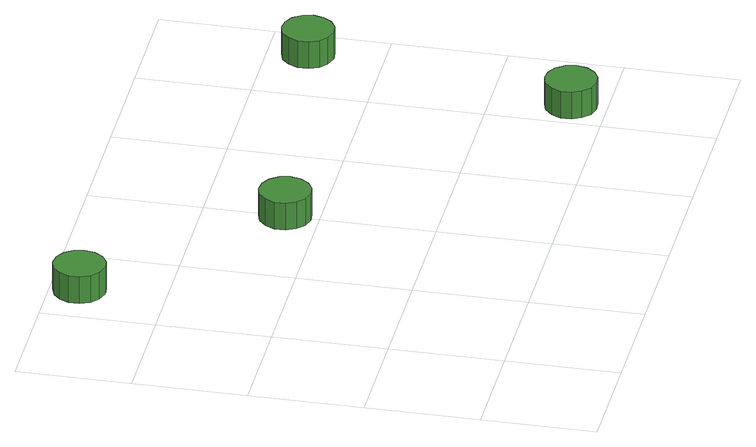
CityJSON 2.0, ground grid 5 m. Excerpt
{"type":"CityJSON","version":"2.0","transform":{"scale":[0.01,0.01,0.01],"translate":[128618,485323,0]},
"CityObjects":{
"tree1":{"type":"SolitaryVegetationObject","attributes":{"function":"something"},"geometry":[{"type":"MultiSurface","lod":"1","boundaries":[[[0,1,2,3,4,5,6,7,8,9,10,11,12,13,14]],[[15,16,17,18,19,20,21,22,23,24,25,26,27,28,29]],[[0,29,28,1]],[[1,28,27,2]],[[2,27,26,3]],[[3,26,25,4]],[[4,25,24,5]],[[5,24,23,6]],[[6,23,22,7]],[[7,22,21,8]],[[8,21,20,9]],[[9,20,19,10]],[[10,19,18,11]],[[11,18,17,12]],[[12,17,16,13]],[[13,16,15,14]],[[14,15,29,0]]]}]},
"tree2":{"type":"SolitaryVegetationObject","attributes":{"function":"something"},"geometry":[{"type":"MultiSurface","lod":"1","boundaries":[[[30,31,32,33,34,35,36,37,38,39,40,41,42,43,44]],[[45,46,47,48,49,50,51,52,53,54,55,56,57,58,59]],[[30,59,58,31]],[[31,58,57,32]],[[32,57,56,33]],[[33,56,55,34]],[[34,55,54,35]],[[35,54,53,36]],[[36,53,52,37]],[[37,52,51,38]],[[38,51,50,39]],[[39,50,49,40]],[[40,49,48,41]],[[41,48,47,42]],[[42,47,46,43]],[[43,46,45,44]],[[44,45,59,30]]]}]},
"tree3":{"type":"SolitaryVegetationObject","attributes":{"function":"something"},"geometry":[{"type":"MultiSurface","lod":"1","boundaries":[[[60,61,62,63,64,65,66,67,68,69,70,71,72,73,74]],[[75,76,77,78,79,80,81,82,83,84,85,86,87,88,89]],[[60,89,88,61]],[[61,88,87,62]],[[62,87,86,63]],[[63,86,85,64]],[[64,85,84,65]],[[65,84,83,66]],[[66,83,82,67]],[[67,82,81,68]],[[68,81,80,69]],[[69,80,79,70]],[[70,79,78,71]],[[71,78,77,72]],[[72,77,76,73]],[[73,76,75,74]],[[74,75,89,60]]]}]},
"tree4":{"type":"SolitaryVegetationObject","attributes":{"function":"something"},"geometry":[{"type":"MultiSurface","lod":"1","boundaries":[[[90,91,92,93,94,95,96,97,98,99,100,101,102,103,104]],[[105,106,107,108,109,110,111,112,113,114,115,116,117,118,119]],[[90,119,118,91]],[[91,118,117,92]],[[92,117,116,93]],[[93,116,115,94]],[[94,115,114,95]],[[95,114,113,96]],[[96,113,112,97]],[[97,112,111,98]],[[98,111,110,99]],[[99,110,109,100]],[[100,109,108,101]],[[101,108,107,102]],[[102,107,106,103]],[[103,106,105,104]],[[104,105,119,90]]]}]}
},
"vertices":[
[301,1866,191],[291,1912,191],[264,1950,191],[223,1974,191],[176,1979,191],[131,1964,191],[96,1933,191],[77,1890,191],[77,1843,191],[96,1800,191],[131,1768,191],[176,1753,191],[223,1758,191],[264,1782,191],[291,1820,191],[291,1820,62],[264,1782,62],[223,1758,62],[176,1753,62],[131,1768,62],[96,1800,62],[77,1843,62],[77,1890,62],[96,1933,62],[131,1964,62],[176,1979,62],[223,1974,62],[264,1950,62],[291,1912,62],[301,1866,62],
[1115,1150,169],[1105,1196,169],[1077,1234,169],[1037,1257,169],[990,1262,169],[945,1248,169],[910,1216,169],[891,1173,169],[891,1126,169],[910,1083,169],[945,1052,169],[990,1037,169],[1037,1042,169],[1077,1065,169],[1105,1104,169],[1105,1104,40],[1077,1065,40],[1037,1042,40],[990,1037,40],[945,1052,40],[910,1083,40],[891,1126,40],[891,1173,40],[910,1216,40],[945,1248,40],[990,1262,40],[1037,1257,40],[1077,1234,40],[1105,1196,40],[1115,1150,40],
[2241,153,184],[2231,199,184],[2203,238,184],[2162,261,184],[2115,266,184],[2071,252,184],[2036,220,184],[2016,177,184],[2016,130,184],[2036,87,184],[2071,55,184],[2115,41,184],[2162,46,184],[2203,69,184],[2231,107,184],[2231,107,55],[2203,69,55],[2162,46,55],[2115,41,55],[2071,55,55],[2036,87,55],[2016,130,55],[2016,177,55],[2036,220,55],[2071,252,55],[2115,266,55],[2162,261,55],[2203,238,55],[2231,199,55],[2241,153,55],
[2424,1321,187],[2414,1367,187],[2386,1405,187],[2346,1428,187],[2299,1433,187],[2254,1419,187],[2219,1387,187],[2200,1344,187],[2200,1297,187],[2219,1254,187],[2254,1223,187],[2299,1208,187],[2346,1213,187],[2386,1236,187],[2414,1275,187],[2414,1275,58],[2386,1236,58],[2346,1213,58],[2299,1208,58],[2254,1223,58],[2219,1254,58],[2200,1297,58],[2200,1344,58],[2219,1387,58],[2254,1419,58],[2299,1433,58],[2346,1428,58],[2386,1405,58],[2414,1367,58],[2424,1321,58]
]}
